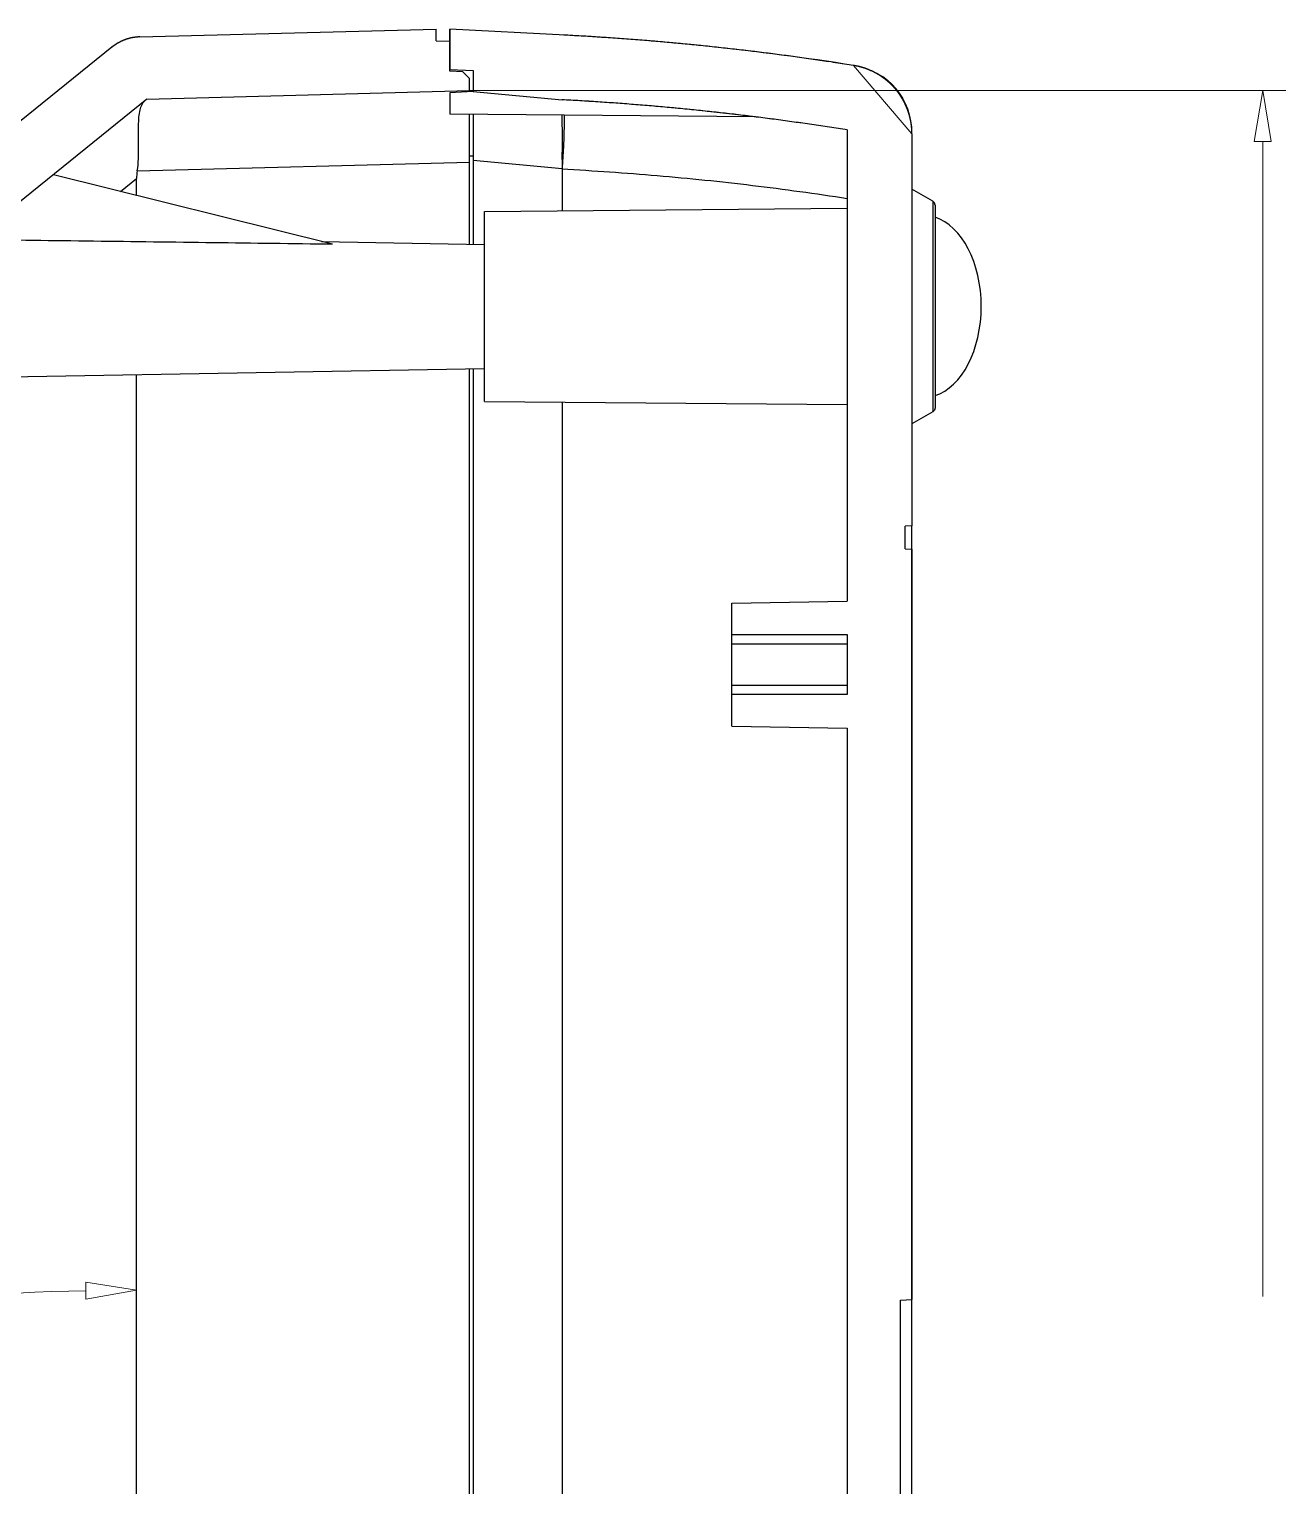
# Model space of a CAD drawing. Header units: inches. Extents: x -219 to 252, y -99 to 210.
# Drawn here: x -59.11 to -30.3, y 157.35 to 190.73 of the extents above; entities that cross this region are included whole.
import ezdxf

# ---------------------------------------------------------------- set-up
doc = ezdxf.new("R2010")
doc.units = ezdxf.units.IN
doc.header["$MEASUREMENT"] = 0
doc.layers.add('02___PRT_ALL_AXES', color=7, linetype='Continuous')

# ---------------------------------------------------------------- blocks, each defined once
blk = doc.blocks.new('block 71')
at = {"color": 3, "lineweight": 5, "true_color": 0x00ff00}
blk.add_lwpolyline([(-49.013, 189.316), (-30.302, 189.316)], dxfattribs=at)
blk = doc.blocks.new('block 73')
at = {"color": 3, "lineweight": 5, "true_color": 0x00ff00}
blk.add_lwpolyline([(-30.831, 188.151), (-30.831, 161.687)], dxfattribs=at)
blk = doc.blocks.new('block 76')
at = {"color": 3, "lineweight": 5, "true_color": 0x00ff00}
blk.add_lwpolyline([(-31.026, 188.151), (-30.831, 189.316)], dxfattribs=at)
blk = doc.blocks.new('block 77')
at = {"color": 3, "lineweight": 5, "true_color": 0x00ff00}
blk.add_lwpolyline([(-30.831, 189.316), (-30.637, 188.151)], dxfattribs=at)
blk = doc.blocks.new('block 78')
at = {"color": 3, "lineweight": 5, "true_color": 0x00ff00}
blk.add_lwpolyline([(-31.026, 188.151), (-30.637, 188.151)], dxfattribs=at)
blk = doc.blocks.new('block 75')
for name in ['block 76', 'block 77', 'block 78']:
    blk.add_blockref(name, (0, 0))
blk = doc.blocks.new('block 84')
at = {"lineweight": 0}
blk.add_lwpolyline([(-49.013, 189.316), (-49.013, 189.316)], dxfattribs=at)
blk = doc.blocks.new('block 70')
for name in ['block 71', 'block 84', 'block 75', 'block 73']:
    blk.add_blockref(name, (0, 0))
blk = doc.blocks.new('block 122')
at = {"color": 3, "lineweight": 5, "true_color": 0x00ff00}
blk.add_open_spline([(-57.808, 161.817), (-61.956, 161.733), (-66.083, 161.202), (-70.117, 160.234)], degree=3, dxfattribs=at)
blk = doc.blocks.new('block 124')
at = {"color": 3, "lineweight": 5, "true_color": 0x00ff00}
blk.add_lwpolyline([(-57.81, 162.011), (-56.644, 161.829)], dxfattribs=at)
blk = doc.blocks.new('block 125')
at = {"color": 3, "lineweight": 5, "true_color": 0x00ff00}
blk.add_lwpolyline([(-56.644, 161.829), (-57.807, 161.623)], dxfattribs=at)
blk = doc.blocks.new('block 126')
at = {"color": 3, "lineweight": 5, "true_color": 0x00ff00}
blk.add_lwpolyline([(-57.81, 162.011), (-57.807, 161.623)], dxfattribs=at)
blk = doc.blocks.new('block 123')
for name in ['block 124', 'block 126', 'block 125']:
    blk.add_blockref(name, (0, 0))
blk = doc.blocks.new('block 135')
at = {"lineweight": 0}
blk.add_lwpolyline([(-56.644, 182.813), (-56.644, 182.813)], dxfattribs=at)
blk = doc.blocks.new('block 121')
for name in ['block 135', 'block 123', 'block 122']:
    blk.add_blockref(name, (0, 0))
blk = doc.blocks.new('block 1103')
at = {"color": 7, "lineweight": 25, "true_color": 0xffffff}
blk.add_lwpolyline([(-38.872, 178.812), (-38.872, 161.616)], dxfattribs=at)
blk = doc.blocks.new('block 1104')
at = {"color": 7, "lineweight": 25, "true_color": 0xffffff}
blk.add_lwpolyline([(-39.137, 161.602), (-38.872, 161.616)], dxfattribs=at)
blk = doc.blocks.new('block 1105')
at = {"color": 7, "lineweight": 25, "true_color": 0xffffff}
blk.add_lwpolyline([(-39.137, 143.069), (-39.137, 161.602)], dxfattribs=at)
blk = doc.blocks.new('block 1128')
at = {"color": 7, "lineweight": 25, "true_color": 0xffffff}
blk.add_lwpolyline([(-40.355, 174.708), (-40.355, 129.963)], dxfattribs=at)
blk = doc.blocks.new('block 1129')
at = {"color": 7, "lineweight": 25, "true_color": 0xffffff}
blk.add_lwpolyline([(-43.003, 174.754), (-40.355, 174.708)], dxfattribs=at)
blk = doc.blocks.new('block 1130')
at = {"color": 7, "lineweight": 25, "true_color": 0xffffff}
blk.add_lwpolyline([(-43.003, 174.754), (-43.003, 175.476)], dxfattribs=at)
blk = doc.blocks.new('block 1131')
at = {"color": 7, "lineweight": 25, "true_color": 0xffffff}
blk.add_lwpolyline([(-40.355, 175.476), (-43.003, 175.476)], dxfattribs=at)
blk = doc.blocks.new('block 1132')
at = {"color": 7, "lineweight": 25, "true_color": 0xffffff}
blk.add_lwpolyline([(-40.355, 176.853), (-40.355, 175.476)], dxfattribs=at)
blk = doc.blocks.new('block 1133')
at = {"color": 7, "lineweight": 25, "true_color": 0xffffff}
blk.add_lwpolyline([(-43.003, 176.853), (-40.355, 176.853)], dxfattribs=at)
blk = doc.blocks.new('block 1134')
at = {"color": 7, "lineweight": 25, "true_color": 0xffffff}
blk.add_lwpolyline([(-43.003, 176.853), (-43.003, 177.574)], dxfattribs=at)
blk = doc.blocks.new('block 1135')
at = {"color": 7, "lineweight": 25, "true_color": 0xffffff}
blk.add_lwpolyline([(-43.003, 177.574), (-40.355, 177.62)], dxfattribs=at)
blk = doc.blocks.new('block 1136')
at = {"color": 7, "lineweight": 25, "true_color": 0xffffff}
blk.add_lwpolyline([(-40.355, 188.415), (-40.355, 177.62)], dxfattribs=at)
blk = doc.blocks.new('block 1137')
at = {"color": 7, "lineweight": 25, "true_color": 0xffffff}
blk.add_open_spline([(-40.355, 188.415), (-40.423, 188.426), (-40.49, 188.437), (-40.558, 188.447), (-40.626, 188.458), (-40.693, 188.468), (-40.761, 188.479), (-40.829, 188.489), (-40.896, 188.499), (-40.964, 188.509), (-41.032, 188.519), (-41.1, 188.529), (-41.167, 188.539), (-41.235, 188.549), (-41.303, 188.559), (-41.371, 188.569), (-41.439, 188.578), (-41.507, 188.588), (-41.574, 188.597), (-41.642, 188.607), (-41.71, 188.616), (-41.778, 188.626), (-41.846, 188.635), (-41.914, 188.644), (-41.982, 188.653), (-42.05, 188.662), (-42.118, 188.671), (-42.186, 188.68), (-42.253, 188.688), (-42.321, 188.697), (-42.389, 188.706), (-42.457, 188.714), (-42.525, 188.723), (-42.593, 188.731), (-42.661, 188.739), (-42.729, 188.747), (-42.798, 188.756), (-42.866, 188.764), (-42.934, 188.772), (-43.002, 188.78), (-43.07, 188.787), (-43.138, 188.795), (-43.206, 188.803), (-43.274, 188.811), (-43.342, 188.818), (-43.41, 188.826), (-43.478, 188.833), (-43.547, 188.84), (-43.615, 188.848), (-43.683, 188.855), (-43.751, 188.862), (-43.819, 188.869), (-43.887, 188.876), (-43.956, 188.883), (-44.024, 188.889), (-44.092, 188.896), (-44.16, 188.903), (-44.228, 188.909), (-44.297, 188.916), (-44.365, 188.922), (-44.433, 188.929), (-44.501, 188.935), (-44.57, 188.941), (-44.638, 188.947), (-44.706, 188.953), (-44.774, 188.959), (-44.843, 188.965), (-44.911, 188.971), (-44.979, 188.977), (-45.047, 188.982), (-45.116, 188.988), (-45.184, 188.993), (-45.252, 188.999), (-45.321, 189.004), (-45.389, 189.009), (-45.457, 189.015), (-45.526, 189.02), (-45.594, 189.025), (-45.662, 189.03), (-45.731, 189.035), (-45.799, 189.04), (-45.867, 189.044), (-45.936, 189.049), (-46.004, 189.054), (-46.072, 189.058), (-46.141, 189.063), (-46.209, 189.067), (-46.277, 189.071), (-46.346, 189.076), (-46.414, 189.08), (-46.482, 189.084), (-46.551, 189.088), (-46.619, 189.092), (-46.688, 189.095), (-46.756, 189.099), (-46.824, 189.103), (-46.893, 189.107)], degree=3, knots=[0, 0, 0, 0, 1, 1, 1, 2, 2, 2, 3, 3, 3, 4, 4, 4, 5, 5, 5, 6, 6, 6, 7, 7, 7, 8, 8, 8, 9, 9, 9, 10, 10, 10, 11, 11, 11, 12, 12, 12, 13, 13, 13, 14, 14, 14, 15, 15, 15, 16, 16, 16, 17, 17, 17, 18, 18, 18, 19, 19, 19, 20, 20, 20, 21, 21, 21, 22, 22, 22, 23, 23, 23, 24, 24, 24, 25, 25, 25, 26, 26, 26, 27, 27, 27, 28, 28, 28, 29, 29, 29, 30, 30, 30, 31, 31, 31, 32, 32, 32, 32], dxfattribs=at)
blk = doc.blocks.new('block 1138')
at = {"color": 7, "lineweight": 25, "true_color": 0xffffff}
blk.add_lwpolyline([(-48.933, 189.298), (-46.893, 189.107)], dxfattribs=at)
blk = doc.blocks.new('block 1139')
at = {"color": 7, "lineweight": 25, "true_color": 0xffffff}
blk.add_lwpolyline([(-48.933, 189.781), (-48.933, 189.298)], dxfattribs=at)
blk = doc.blocks.new('block 1140')
at = {"color": 7, "lineweight": 25, "true_color": 0xffffff}
blk.add_lwpolyline([(-49.463, 189.799), (-48.933, 189.781)], dxfattribs=at)
blk = doc.blocks.new('block 1141')
at = {"color": 7, "lineweight": 25, "true_color": 0xffffff}
blk.add_lwpolyline([(-49.463, 190.726), (-49.463, 189.799)], dxfattribs=at)
blk = doc.blocks.new('block 1142')
at = {"color": 7, "lineweight": 25, "true_color": 0xffffff}
blk.add_lwpolyline([(-46.815, 190.587), (-49.463, 190.726)], dxfattribs=at)
blk = doc.blocks.new('block 1143')
at = {"color": 7, "lineweight": 25, "true_color": 0xffffff}
blk.add_open_spline([(-40.213, 189.894), (-40.281, 189.905), (-40.349, 189.915), (-40.418, 189.926), (-40.486, 189.936), (-40.554, 189.947), (-40.623, 189.957), (-40.691, 189.968), (-40.759, 189.978), (-40.828, 189.988), (-40.896, 189.998), (-40.965, 190.008), (-41.033, 190.018), (-41.102, 190.028), (-41.17, 190.038), (-41.239, 190.048), (-41.307, 190.057), (-41.376, 190.067), (-41.444, 190.076), (-41.513, 190.086), (-41.581, 190.095), (-41.65, 190.104), (-41.718, 190.114), (-41.787, 190.123), (-41.856, 190.132), (-41.924, 190.141), (-41.993, 190.15), (-42.061, 190.158), (-42.13, 190.167), (-42.199, 190.176), (-42.267, 190.185), (-42.336, 190.193), (-42.405, 190.202), (-42.473, 190.21), (-42.542, 190.218), (-42.611, 190.227), (-42.68, 190.235), (-42.748, 190.243), (-42.817, 190.251), (-42.886, 190.259), (-42.954, 190.267), (-43.023, 190.274), (-43.092, 190.282), (-43.161, 190.29), (-43.23, 190.297), (-43.298, 190.305), (-43.367, 190.312), (-43.436, 190.32), (-43.505, 190.327), (-43.574, 190.334), (-43.642, 190.341), (-43.711, 190.348), (-43.78, 190.355), (-43.849, 190.362), (-43.918, 190.369), (-43.987, 190.376), (-44.056, 190.382), (-44.125, 190.389), (-44.193, 190.395), (-44.262, 190.402), (-44.331, 190.408), (-44.4, 190.414), (-44.469, 190.421), (-44.538, 190.427), (-44.607, 190.433), (-44.676, 190.439), (-44.745, 190.445), (-44.814, 190.451), (-44.883, 190.456), (-44.952, 190.462), (-45.021, 190.468), (-45.09, 190.473), (-45.159, 190.479), (-45.228, 190.484), (-45.297, 190.489), (-45.366, 190.495), (-45.435, 190.5), (-45.504, 190.505), (-45.573, 190.51), (-45.642, 190.515), (-45.711, 190.52), (-45.78, 190.524), (-45.849, 190.529), (-45.918, 190.534), (-45.987, 190.538), (-46.056, 190.543), (-46.125, 190.547), (-46.194, 190.552), (-46.263, 190.556), (-46.332, 190.56), (-46.401, 190.564), (-46.47, 190.568), (-46.539, 190.572), (-46.608, 190.576), (-46.677, 190.58), (-46.746, 190.584), (-46.815, 190.587)], degree=3, knots=[0, 0, 0, 0, 1, 1, 1, 2, 2, 2, 3, 3, 3, 4, 4, 4, 5, 5, 5, 6, 6, 6, 7, 7, 7, 8, 8, 8, 9, 9, 9, 10, 10, 10, 11, 11, 11, 12, 12, 12, 13, 13, 13, 14, 14, 14, 15, 15, 15, 16, 16, 16, 17, 17, 17, 18, 18, 18, 19, 19, 19, 20, 20, 20, 21, 21, 21, 22, 22, 22, 23, 23, 23, 24, 24, 24, 25, 25, 25, 26, 26, 26, 27, 27, 27, 28, 28, 28, 29, 29, 29, 30, 30, 30, 31, 31, 31, 32, 32, 32, 32], dxfattribs=at)
blk = doc.blocks.new('block 1144')
at = {"color": 7, "lineweight": 25, "true_color": 0xffffff}
blk.add_open_spline([(-38.872, 188.325), (-38.872, 188.33), (-38.872, 188.335), (-38.872, 188.341), (-38.872, 188.346), (-38.873, 188.352), (-38.873, 188.357), (-38.873, 188.362), (-38.873, 188.368), (-38.873, 188.373), (-38.873, 188.379), (-38.873, 188.384), (-38.874, 188.39), (-38.874, 188.395), (-38.874, 188.401), (-38.874, 188.406), (-38.875, 188.411), (-38.875, 188.417), (-38.875, 188.422), (-38.876, 188.428), (-38.876, 188.433), (-38.876, 188.439), (-38.877, 188.444), (-38.877, 188.45), (-38.878, 188.455), (-38.878, 188.461), (-38.879, 188.466), (-38.879, 188.472), (-38.88, 188.478), (-38.88, 188.483), (-38.881, 188.489), (-38.881, 188.494), (-38.882, 188.5), (-38.883, 188.505), (-38.883, 188.511), (-38.884, 188.516), (-38.885, 188.522), (-38.885, 188.527), (-38.886, 188.533), (-38.887, 188.539), (-38.888, 188.544), (-38.888, 188.55), (-38.889, 188.555), (-38.89, 188.561), (-38.891, 188.566), (-38.892, 188.572), (-38.893, 188.578), (-38.893, 188.583), (-38.894, 188.589), (-38.895, 188.594), (-38.896, 188.6), (-38.897, 188.606), (-38.898, 188.611), (-38.899, 188.617), (-38.9, 188.622), (-38.902, 188.628), (-38.903, 188.634), (-38.904, 188.639), (-38.905, 188.645), (-38.906, 188.65), (-38.907, 188.656), (-38.908, 188.662), (-38.91, 188.667), (-38.911, 188.673), (-38.912, 188.678), (-38.914, 188.684), (-38.915, 188.69), (-38.916, 188.695), (-38.918, 188.701), (-38.919, 188.706), (-38.92, 188.712), (-38.922, 188.718), (-38.923, 188.723), (-38.925, 188.729), (-38.926, 188.735), (-38.928, 188.74), (-38.929, 188.746), (-38.931, 188.751), (-38.932, 188.757), (-38.934, 188.763), (-38.935, 188.768), (-38.937, 188.774), (-38.939, 188.779), (-38.94, 188.785), (-38.942, 188.791), (-38.944, 188.796), (-38.946, 188.802), (-38.947, 188.807), (-38.949, 188.813), (-38.951, 188.819), (-38.953, 188.824), (-38.955, 188.83), (-38.957, 188.835), (-38.959, 188.841), (-38.96, 188.846), (-38.962, 188.852), (-38.964, 188.858), (-38.966, 188.863), (-38.968, 188.869), (-38.97, 188.874), (-38.972, 188.88), (-38.975, 188.885), (-38.977, 188.891), (-38.979, 188.896), (-38.981, 188.902), (-38.983, 188.907), (-38.985, 188.913), (-38.987, 188.919), (-38.99, 188.924), (-38.992, 188.93), (-38.994, 188.935), (-38.997, 188.941), (-38.999, 188.946), (-39.001, 188.952), (-39.004, 188.957), (-39.006, 188.962), (-39.008, 188.968), (-39.011, 188.973), (-39.013, 188.979), (-39.016, 188.984), (-39.018, 188.99), (-39.021, 188.995), (-39.023, 189.001), (-39.026, 189.006), (-39.028, 189.011), (-39.031, 189.017), (-39.034, 189.022), (-39.036, 189.028), (-39.039, 189.033), (-39.042, 189.038), (-39.044, 189.044), (-39.047, 189.049), (-39.05, 189.055), (-39.053, 189.06), (-39.055, 189.065), (-39.058, 189.071), (-39.061, 189.076), (-39.064, 189.081), (-39.067, 189.086), (-39.07, 189.092), (-39.073, 189.097), (-39.076, 189.102), (-39.079, 189.108), (-39.082, 189.113), (-39.085, 189.118), (-39.088, 189.123), (-39.091, 189.129), (-39.094, 189.134), (-39.097, 189.139), (-39.1, 189.144), (-39.103, 189.149), (-39.106, 189.155), (-39.11, 189.16), (-39.113, 189.165), (-39.116, 189.17), (-39.119, 189.175), (-39.122, 189.18), (-39.126, 189.185), (-39.129, 189.191), (-39.132, 189.196), (-39.136, 189.201), (-39.139, 189.206), (-39.142, 189.211), (-39.146, 189.216), (-39.149, 189.221), (-39.153, 189.226), (-39.156, 189.231), (-39.16, 189.236), (-39.163, 189.241), (-39.167, 189.246), (-39.17, 189.251), (-39.174, 189.256), (-39.177, 189.261), (-39.181, 189.266), (-39.185, 189.271), (-39.188, 189.275), (-39.192, 189.28), (-39.196, 189.285), (-39.199, 189.29), (-39.203, 189.295), (-39.207, 189.3), (-39.21, 189.305), (-39.214, 189.309), (-39.218, 189.314), (-39.222, 189.319), (-39.226, 189.324), (-39.23, 189.328), (-39.233, 189.333), (-39.237, 189.338), (-39.241, 189.342), (-39.245, 189.347), (-39.249, 189.352), (-39.253, 189.356), (-39.257, 189.361), (-39.261, 189.366), (-39.265, 189.37), (-39.269, 189.375), (-39.273, 189.379), (-39.277, 189.384), (-39.281, 189.389), (-39.285, 189.393), (-39.289, 189.398), (-39.294, 189.402), (-39.298, 189.407), (-39.302, 189.411), (-39.306, 189.416), (-39.31, 189.42), (-39.314, 189.424), (-39.319, 189.429), (-39.323, 189.433), (-39.327, 189.437), (-39.331, 189.442), (-39.336, 189.446), (-39.34, 189.45), (-39.344, 189.455), (-39.349, 189.459), (-39.353, 189.463), (-39.357, 189.468), (-39.362, 189.472), (-39.366, 189.476), (-39.371, 189.48), (-39.375, 189.484), (-39.38, 189.488), (-39.384, 189.493), (-39.389, 189.497), (-39.393, 189.501), (-39.398, 189.505), (-39.402, 189.509), (-39.407, 189.513), (-39.411, 189.517), (-39.416, 189.521), (-39.42, 189.525), (-39.425, 189.529), (-39.429, 189.533), (-39.434, 189.537), (-39.439, 189.541), (-39.443, 189.545), (-39.448, 189.548), (-39.453, 189.552), (-39.457, 189.556), (-39.462, 189.56), (-39.467, 189.564), (-39.472, 189.568), (-39.476, 189.571), (-39.481, 189.575), (-39.486, 189.579), (-39.491, 189.583), (-39.495, 189.586), (-39.5, 189.59), (-39.505, 189.593), (-39.51, 189.597), (-39.515, 189.601), (-39.52, 189.604), (-39.524, 189.608), (-39.529, 189.611), (-39.534, 189.615), (-39.539, 189.618), (-39.544, 189.622), (-39.549, 189.625), (-39.554, 189.629), (-39.559, 189.632), (-39.564, 189.636), (-39.569, 189.639), (-39.574, 189.642), (-39.579, 189.646), (-39.584, 189.649), (-39.589, 189.652), (-39.594, 189.656), (-39.599, 189.659), (-39.604, 189.662), (-39.609, 189.665), (-39.614, 189.668), (-39.619, 189.672), (-39.624, 189.675), (-39.629, 189.678), (-39.634, 189.681), (-39.639, 189.684), (-39.644, 189.687), (-39.649, 189.69), (-39.654, 189.693), (-39.659, 189.696), (-39.665, 189.699), (-39.67, 189.702), (-39.675, 189.705), (-39.68, 189.708), (-39.685, 189.711), (-39.69, 189.714), (-39.695, 189.717), (-39.701, 189.72), (-39.706, 189.722), (-39.711, 189.725), (-39.716, 189.728), (-39.721, 189.731), (-39.727, 189.733), (-39.732, 189.736), (-39.737, 189.739), (-39.742, 189.741), (-39.748, 189.744), (-39.753, 189.747), (-39.758, 189.749), (-39.763, 189.752), (-39.769, 189.754), (-39.774, 189.757), (-39.779, 189.76), (-39.784, 189.762), (-39.79, 189.765), (-39.795, 189.767), (-39.8, 189.769), (-39.806, 189.772), (-39.811, 189.774), (-39.816, 189.777), (-39.821, 189.779), (-39.827, 189.781), (-39.832, 189.784), (-39.837, 189.786), (-39.843, 189.788), (-39.848, 189.79), (-39.853, 189.793), (-39.859, 189.795), (-39.864, 189.797), (-39.869, 189.799), (-39.875, 189.801), (-39.88, 189.803), (-39.885, 189.805), (-39.891, 189.807), (-39.896, 189.81), (-39.902, 189.812), (-39.907, 189.814), (-39.912, 189.816), (-39.918, 189.817), (-39.923, 189.819), (-39.928, 189.821), (-39.934, 189.823), (-39.939, 189.825), (-39.945, 189.827), (-39.95, 189.829), (-39.955, 189.831), (-39.961, 189.832), (-39.966, 189.834), (-39.971, 189.836), (-39.977, 189.838), (-39.982, 189.839), (-39.988, 189.841), (-39.993, 189.843), (-39.998, 189.844), (-40.004, 189.846), (-40.009, 189.848), (-40.014, 189.849), (-40.02, 189.851), (-40.025, 189.852), (-40.031, 189.854), (-40.036, 189.855), (-40.041, 189.857), (-40.047, 189.858), (-40.052, 189.86), (-40.057, 189.861), (-40.063, 189.863), (-40.068, 189.864), (-40.074, 189.865), (-40.079, 189.867), (-40.084, 189.868), (-40.09, 189.869), (-40.095, 189.871), (-40.1, 189.872), (-40.106, 189.873), (-40.111, 189.874), (-40.117, 189.876), (-40.122, 189.877), (-40.127, 189.878), (-40.133, 189.879), (-40.138, 189.88), (-40.143, 189.881), (-40.149, 189.882), (-40.154, 189.883), (-40.159, 189.884), (-40.165, 189.885), (-40.17, 189.886), (-40.175, 189.887), (-40.181, 189.888), (-40.186, 189.889), (-40.191, 189.89), (-40.197, 189.891), (-40.202, 189.892), (-40.207, 189.893), (-40.213, 189.894)], degree=3, knots=[0, 0, 0, 0, 1, 1, 1, 2, 2, 2, 3, 3, 3, 4, 4, 4, 5, 5, 5, 6, 6, 6, 7, 7, 7, 8, 8, 8, 9, 9, 9, 10, 10, 10, 11, 11, 11, 12, 12, 12, 13, 13, 13, 14, 14, 14, 15, 15, 15, 16, 16, 16, 17, 17, 17, 18, 18, 18, 19, 19, 19, 20, 20, 20, 21, 21, 21, 22, 22, 22, 23, 23, 23, 24, 24, 24, 25, 25, 25, 26, 26, 26, 27, 27, 27, 28, 28, 28, 29, 29, 29, 30, 30, 30, 31, 31, 31, 32, 32, 32, 33, 33, 33, 34, 34, 34, 35, 35, 35, 36, 36, 36, 37, 37, 37, 38, 38, 38, 39, 39, 39, 40, 40, 40, 41, 41, 41, 42, 42, 42, 43, 43, 43, 44, 44, 44, 45, 45, 45, 46, 46, 46, 47, 47, 47, 48, 48, 48, 49, 49, 49, 50, 50, 50, 51, 51, 51, 52, 52, 52, 53, 53, 53, 54, 54, 54, 55, 55, 55, 56, 56, 56, 57, 57, 57, 58, 58, 58, 59, 59, 59, 60, 60, 60, 61, 61, 61, 62, 62, 62, 63, 63, 63, 64, 64, 64, 65, 65, 65, 66, 66, 66, 67, 67, 67, 68, 68, 68, 69, 69, 69, 70, 70, 70, 71, 71, 71, 72, 72, 72, 73, 73, 73, 74, 74, 74, 75, 75, 75, 76, 76, 76, 77, 77, 77, 78, 78, 78, 79, 79, 79, 80, 80, 80, 81, 81, 81, 82, 82, 82, 83, 83, 83, 84, 84, 84, 85, 85, 85, 86, 86, 86, 87, 87, 87, 88, 88, 88, 89, 89, 89, 90, 90, 90, 91, 91, 91, 92, 92, 92, 93, 93, 93, 94, 94, 94, 95, 95, 95, 96, 96, 96, 97, 97, 97, 98, 98, 98, 99, 99, 99, 100, 100, 100, 101, 101, 101, 102, 102, 102, 103, 103, 103, 104, 104, 104, 105, 105, 105, 106, 106, 106, 107, 107, 107, 108, 108, 108, 109, 109, 109, 110, 110, 110, 111, 111, 111, 112, 112, 112, 113, 113, 113, 114, 114, 114, 115, 115, 115, 116, 116, 116, 117, 117, 117, 118, 118, 118, 119, 119, 119, 120, 120, 120, 121, 121, 121, 122, 122, 122, 123, 123, 123, 124, 124, 124, 125, 125, 125, 126, 126, 126, 127, 127, 127, 128, 128, 128, 128], dxfattribs=at)
blk = doc.blocks.new('block 1145')
at = {"color": 7, "lineweight": 25, "true_color": 0xffffff}
blk.add_lwpolyline([(-38.872, 188.325), (-38.872, 179.341)], dxfattribs=at)
blk = doc.blocks.new('block 1146')
at = {"color": 7, "lineweight": 25, "true_color": 0xffffff}
blk.add_lwpolyline([(-38.872, 179.341), (-39.031, 179.333)], dxfattribs=at)
blk = doc.blocks.new('block 1147')
at = {"color": 7, "lineweight": 25, "true_color": 0xffffff}
blk.add_lwpolyline([(-39.031, 178.82), (-39.031, 179.333)], dxfattribs=at)
blk = doc.blocks.new('block 1148')
at = {"color": 7, "lineweight": 25, "true_color": 0xffffff}
blk.add_lwpolyline([(-39.031, 178.82), (-38.872, 178.812)], dxfattribs=at)
blk = doc.blocks.new('block 1149')
at = {"true_color": 0x000000}
h = blk.add_hatch(dxfattribs=at)
h.set_pattern_fill('AI_USER_DEFINED_HATCH', color=18, scale=10, angle=45, style=0, pattern_type=0)
h.set_pattern_definition([(45, (0, 0), (-7.07107, 7.07107), [])])
edge = h.paths.add_edge_path()
edge.add_spline(control_points=[(-38.872, 188.325), (-38.872, 189.143), (-39.404, 189.766), (-40.213, 189.894), (-40.213, 189.894), (-38.872, 188.325), (-38.872, 188.325), (-38.872, 188.325), (-38.872, 179.341), (-38.872, 179.341), (-38.872, 179.341), (-39.031, 179.333), (-39.031, 179.333), (-39.031, 179.333), (-39.031, 178.82), (-39.031, 178.82), (-39.031, 178.82), (-39.031, 179.333), (-39.031, 179.333), (-39.031, 179.333), (-39.031, 178.82), (-39.031, 178.82), (-39.031, 178.82), (-38.872, 178.812), (-38.872, 178.812), (-38.872, 178.812), (-38.872, 188.325), (-38.872, 188.325)], knot_values=[0, 0, 0, 0, 1, 1, 1, 2, 2, 2, 3, 3, 3, 4, 4, 4, 5, 5, 5, 6, 6, 6, 7, 7, 7, 8, 8, 8, 9, 9, 9, 9], degree=3, periodic=1)
at = {"lineweight": 0}
blk.add_open_spline([(-38.872, 188.325), (-38.872, 189.143), (-39.404, 189.766), (-40.213, 189.894), (-40.213, 189.894), (-38.872, 188.325), (-38.872, 188.325), (-38.872, 188.325), (-38.872, 179.341), (-38.872, 179.341), (-38.872, 179.341), (-39.031, 179.333), (-39.031, 179.333), (-39.031, 179.333), (-39.031, 178.82), (-39.031, 178.82), (-39.031, 178.82), (-39.031, 179.333), (-39.031, 179.333), (-39.031, 179.333), (-39.031, 178.82), (-39.031, 178.82), (-39.031, 178.82), (-38.872, 178.812), (-38.872, 178.812), (-38.872, 178.812), (-38.872, 188.325), (-38.872, 188.325)], degree=3, knots=[0, 0, 0, 0, 1, 1, 1, 2, 2, 2, 3, 3, 3, 4, 4, 4, 5, 5, 5, 6, 6, 6, 7, 7, 7, 8, 8, 8, 9, 9, 9, 9], dxfattribs=at)
blk = doc.blocks.new('block 1180')
at = {"color": 7, "lineweight": 25, "true_color": 0xffffff}
blk.add_lwpolyline([(-57.208, 190.313), (-75.991, 175.133)], dxfattribs=at)
blk = doc.blocks.new('block 1181')
at = {"color": 7, "lineweight": 25, "true_color": 0xffffff}
blk.add_open_spline([(-56.57, 190.548), (-56.574, 190.548), (-56.577, 190.548), (-56.581, 190.548), (-56.584, 190.548), (-56.588, 190.548), (-56.591, 190.547), (-56.595, 190.547), (-56.599, 190.547), (-56.602, 190.547), (-56.606, 190.547), (-56.609, 190.546), (-56.613, 190.546), (-56.616, 190.546), (-56.62, 190.546), (-56.623, 190.545), (-56.627, 190.545), (-56.631, 190.545), (-56.634, 190.545), (-56.638, 190.544), (-56.641, 190.544), (-56.645, 190.544), (-56.648, 190.543), (-56.652, 190.543), (-56.655, 190.543), (-56.659, 190.542), (-56.663, 190.542), (-56.666, 190.541), (-56.67, 190.541), (-56.673, 190.54), (-56.677, 190.54), (-56.68, 190.54), (-56.684, 190.539), (-56.688, 190.539), (-56.691, 190.538), (-56.695, 190.538), (-56.698, 190.537), (-56.702, 190.537), (-56.705, 190.536), (-56.709, 190.535), (-56.712, 190.535), (-56.716, 190.534), (-56.72, 190.534), (-56.723, 190.533), (-56.727, 190.532), (-56.73, 190.532), (-56.734, 190.531), (-56.737, 190.53), (-56.741, 190.53), (-56.744, 190.529), (-56.748, 190.528), (-56.752, 190.528), (-56.755, 190.527), (-56.759, 190.526), (-56.762, 190.525), (-56.766, 190.525), (-56.769, 190.524), (-56.773, 190.523), (-56.776, 190.522), (-56.78, 190.522), (-56.783, 190.521), (-56.787, 190.52), (-56.79, 190.519), (-56.794, 190.518), (-56.797, 190.517), (-56.801, 190.516), (-56.804, 190.516), (-56.808, 190.515), (-56.812, 190.514), (-56.815, 190.513), (-56.819, 190.512), (-56.822, 190.511), (-56.826, 190.51), (-56.829, 190.509), (-56.833, 190.508), (-56.836, 190.507), (-56.839, 190.506), (-56.843, 190.505), (-56.846, 190.504), (-56.85, 190.503), (-56.853, 190.502), (-56.857, 190.501), (-56.86, 190.5), (-56.864, 190.499), (-56.867, 190.497), (-56.871, 190.496), (-56.874, 190.495), (-56.878, 190.494), (-56.881, 190.493), (-56.885, 190.492), (-56.888, 190.491), (-56.891, 190.489), (-56.895, 190.488), (-56.898, 190.487), (-56.902, 190.486), (-56.905, 190.484), (-56.909, 190.483), (-56.912, 190.482), (-56.915, 190.481), (-56.919, 190.479), (-56.922, 190.478), (-56.926, 190.477), (-56.929, 190.475), (-56.932, 190.474), (-56.936, 190.473), (-56.939, 190.471), (-56.942, 190.47), (-56.946, 190.469), (-56.949, 190.467), (-56.953, 190.466), (-56.956, 190.465), (-56.959, 190.463), (-56.963, 190.462), (-56.966, 190.46), (-56.969, 190.459), (-56.973, 190.457), (-56.976, 190.456), (-56.979, 190.454), (-56.982, 190.453), (-56.986, 190.451), (-56.989, 190.45), (-56.992, 190.448), (-56.996, 190.447), (-56.999, 190.445), (-57.002, 190.444), (-57.005, 190.442), (-57.009, 190.44), (-57.012, 190.439), (-57.015, 190.437), (-57.018, 190.436), (-57.022, 190.434), (-57.025, 190.432), (-57.028, 190.431), (-57.031, 190.429), (-57.035, 190.427), (-57.038, 190.426), (-57.041, 190.424), (-57.044, 190.422), (-57.047, 190.42), (-57.051, 190.419), (-57.054, 190.417), (-57.057, 190.415), (-57.06, 190.413), (-57.063, 190.412), (-57.066, 190.41), (-57.069, 190.408), (-57.073, 190.406), (-57.076, 190.404), (-57.079, 190.403), (-57.082, 190.401), (-57.085, 190.399), (-57.088, 190.397), (-57.091, 190.395), (-57.094, 190.393), (-57.097, 190.392), (-57.1, 190.39), (-57.103, 190.388), (-57.107, 190.386), (-57.11, 190.384), (-57.113, 190.382), (-57.116, 190.38), (-57.119, 190.378), (-57.122, 190.376), (-57.125, 190.374), (-57.128, 190.372), (-57.131, 190.37), (-57.134, 190.368), (-57.137, 190.366), (-57.14, 190.364), (-57.143, 190.362), (-57.145, 190.36), (-57.148, 190.358), (-57.151, 190.356), (-57.154, 190.354), (-57.157, 190.352), (-57.16, 190.35), (-57.163, 190.348), (-57.166, 190.346), (-57.169, 190.344), (-57.172, 190.341), (-57.174, 190.339), (-57.177, 190.337), (-57.18, 190.335), (-57.183, 190.333), (-57.186, 190.331), (-57.189, 190.329), (-57.191, 190.326), (-57.194, 190.324), (-57.197, 190.322), (-57.2, 190.32), (-57.203, 190.318), (-57.205, 190.315), (-57.208, 190.313)], degree=3, knots=[0, 0, 0, 0, 1, 1, 1, 2, 2, 2, 3, 3, 3, 4, 4, 4, 5, 5, 5, 6, 6, 6, 7, 7, 7, 8, 8, 8, 9, 9, 9, 10, 10, 10, 11, 11, 11, 12, 12, 12, 13, 13, 13, 14, 14, 14, 15, 15, 15, 16, 16, 16, 17, 17, 17, 18, 18, 18, 19, 19, 19, 20, 20, 20, 21, 21, 21, 22, 22, 22, 23, 23, 23, 24, 24, 24, 25, 25, 25, 26, 26, 26, 27, 27, 27, 28, 28, 28, 29, 29, 29, 30, 30, 30, 31, 31, 31, 32, 32, 32, 33, 33, 33, 34, 34, 34, 35, 35, 35, 36, 36, 36, 37, 37, 37, 38, 38, 38, 39, 39, 39, 40, 40, 40, 41, 41, 41, 42, 42, 42, 43, 43, 43, 44, 44, 44, 45, 45, 45, 46, 46, 46, 47, 47, 47, 48, 48, 48, 49, 49, 49, 50, 50, 50, 51, 51, 51, 52, 52, 52, 53, 53, 53, 54, 54, 54, 55, 55, 55, 56, 56, 56, 57, 57, 57, 58, 58, 58, 59, 59, 59, 60, 60, 60, 61, 61, 61, 62, 62, 62, 63, 63, 63, 64, 64, 64, 64], dxfattribs=at)
blk = doc.blocks.new('block 1182')
at = {"color": 7, "lineweight": 25, "true_color": 0xffffff}
blk.add_lwpolyline([(-56.57, 190.548), (-49.78, 190.726)], dxfattribs=at)
blk = doc.blocks.new('block 1183')
at = {"color": 7, "lineweight": 25, "true_color": 0xffffff}
blk.add_lwpolyline([(-49.78, 190.461), (-49.78, 190.726)], dxfattribs=at)
blk = doc.blocks.new('block 1184')
at = {"color": 7, "lineweight": 25, "true_color": 0xffffff}
blk.add_lwpolyline([(-49.78, 190.461), (-49.463, 190.45)], dxfattribs=at)
blk = doc.blocks.new('block 1185')
at = {"color": 7, "lineweight": 25, "true_color": 0xffffff}
blk.add_lwpolyline([(-49.463, 189.761), (-49.463, 190.45)], dxfattribs=at)
blk = doc.blocks.new('block 1186')
at = {"color": 7, "lineweight": 25, "true_color": 0xffffff}
blk.add_lwpolyline([(-49.166, 189.751), (-49.463, 189.761)], dxfattribs=at)
blk = doc.blocks.new('block 1187')
at = {"color": 7, "lineweight": 25, "true_color": 0xffffff}
blk.add_lwpolyline([(-49.013, 189.592), (-49.166, 189.751)], dxfattribs=at)
blk = doc.blocks.new('block 1188')
at = {"color": 7, "lineweight": 25, "true_color": 0xffffff}
blk.add_lwpolyline([(-49.013, 189.316), (-49.013, 189.592)], dxfattribs=at)
blk = doc.blocks.new('block 1189')
at = {"color": 7, "lineweight": 25, "true_color": 0xffffff}
blk.add_lwpolyline([(-56.407, 189.122), (-49.013, 189.316)], dxfattribs=at)
blk = doc.blocks.new('block 1190')
at = {"color": 7, "lineweight": 25, "true_color": 0xffffff}
blk.add_lwpolyline([(-56.407, 189.122), (-74.507, 174.494)], dxfattribs=at)
blk = doc.blocks.new('block 1737')
at = {"color": 7, "lineweight": 25, "true_color": 0xffffff}
blk.add_lwpolyline([(-57.208, 190.313), (-75.991, 175.133)], dxfattribs=at)
blk = doc.blocks.new('block 1739')
at = {"color": 7, "lineweight": 25, "true_color": 0xffffff}
blk.add_lwpolyline([(-56.407, 189.122), (-74.507, 174.494)], dxfattribs=at)
blk = doc.blocks.new('block 1741')
at = {"color": 7, "lineweight": 25, "true_color": 0xffffff}
blk.add_lwpolyline([(-57.009, 187.005), (-56.644, 187.3)], dxfattribs=at)
blk = doc.blocks.new('block 1757')
at = {"color": 7, "lineweight": 25, "true_color": 0xffffff}
blk.add_lwpolyline([(-38.396, 181.958), (-38.872, 181.683)], dxfattribs=at)
blk = doc.blocks.new('block 1768')
at = {"color": 7, "lineweight": 25, "true_color": 0xffffff}
blk.add_lwpolyline([(-38.357, 181.997), (-38.396, 181.958)], dxfattribs=at)
blk = doc.blocks.new('block 1793')
at = {"color": 7, "lineweight": 25, "true_color": 0xffffff}
blk.add_lwpolyline([(-56.644, 121.859), (-56.644, 182.813)], dxfattribs=at)
blk = doc.blocks.new('block 1794')
at = {"color": 7, "lineweight": 25, "true_color": 0xffffff}
blk.add_lwpolyline([(-56.644, 186.914), (-56.644, 187.3)], dxfattribs=at)
blk = doc.blocks.new('block 1803')
at = {"color": 7, "lineweight": 25, "true_color": 0xffffff}
blk.add_lwpolyline([(-39.137, 161.602), (-38.872, 161.616)], dxfattribs=at)
blk = doc.blocks.new('block 1805')
at = {"color": 7, "lineweight": 25, "true_color": 0xffffff}
blk.add_lwpolyline([(-49.78, 190.461), (-49.78, 190.726)], dxfattribs=at)
blk = doc.blocks.new('block 1806')
at = {"color": 7, "lineweight": 25, "true_color": 0xffffff}
blk.add_lwpolyline([(-49.463, 189.27), (-49.463, 188.777)], dxfattribs=at)
blk = doc.blocks.new('block 1811')
at = {"color": 7, "lineweight": 25, "true_color": 0xffffff}
blk.add_lwpolyline([(-49.463, 189.761), (-49.463, 190.726)], dxfattribs=at)
blk = doc.blocks.new('block 1816')
at = {"color": 7, "lineweight": 25, "true_color": 0xffffff}
blk.add_lwpolyline([(-49.013, 154.132), (-49.013, 182.946)], dxfattribs=at)
blk = doc.blocks.new('block 1817')
at = {"color": 7, "lineweight": 25, "true_color": 0xffffff}
blk.add_lwpolyline([(-49.013, 185.798), (-49.013, 188.773)], dxfattribs=at)
blk = doc.blocks.new('block 1818')
at = {"color": 7, "lineweight": 25, "true_color": 0xffffff}
blk.add_lwpolyline([(-49.013, 189.298), (-49.013, 189.592)], dxfattribs=at)
blk = doc.blocks.new('block 1819')
at = {"color": 7, "lineweight": 25, "true_color": 0xffffff}
blk.add_lwpolyline([(-48.933, 189.781), (-48.933, 189.298)], dxfattribs=at)
blk = doc.blocks.new('block 1820')
at = {"color": 7, "lineweight": 25, "true_color": 0xffffff}
blk.add_lwpolyline([(-48.933, 188.772), (-48.933, 185.796)], dxfattribs=at)
blk = doc.blocks.new('block 1821')
at = {"color": 7, "lineweight": 25, "true_color": 0xffffff}
blk.add_lwpolyline([(-48.933, 182.947), (-48.933, 154.133)], dxfattribs=at)
blk = doc.blocks.new('block 1827')
at = {"color": 7, "lineweight": 25, "true_color": 0xffffff}
blk.add_lwpolyline([(-48.668, 182.194), (-48.668, 186.549)], dxfattribs=at)
blk = doc.blocks.new('block 1831')
at = {"color": 7, "lineweight": 25, "true_color": 0xffffff}
blk.add_lwpolyline([(-46.893, 187.523), (-46.893, 186.565)], dxfattribs=at)
blk = doc.blocks.new('block 1832')
at = {"color": 7, "lineweight": 25, "true_color": 0xffffff}
blk.add_lwpolyline([(-46.893, 182.178), (-46.893, 154.15)], dxfattribs=at)
blk = doc.blocks.new('block 1833')
at = {"color": 7, "lineweight": 25, "true_color": 0xffffff}
blk.add_lwpolyline([(-38.343, 182.05), (-38.357, 181.997)], dxfattribs=at)
blk = doc.blocks.new('block 1838')
at = {"color": 7, "lineweight": 25, "true_color": 0xffffff}
blk.add_lwpolyline([(-43.003, 174.754), (-43.003, 177.574)], dxfattribs=at)
blk = doc.blocks.new('block 1843')
at = {"color": 7, "lineweight": 25, "true_color": 0xffffff}
blk.add_lwpolyline([(-40.355, 188.415), (-40.355, 177.62)], dxfattribs=at)
blk = doc.blocks.new('block 1844')
at = {"color": 7, "lineweight": 25, "true_color": 0xffffff}
blk.add_lwpolyline([(-40.355, 176.853), (-40.355, 175.476)], dxfattribs=at)
blk = doc.blocks.new('block 1845')
at = {"color": 7, "lineweight": 25, "true_color": 0xffffff}
blk.add_lwpolyline([(-40.355, 174.708), (-40.355, 129.963)], dxfattribs=at)
blk = doc.blocks.new('block 1848')
at = {"color": 7, "lineweight": 25, "true_color": 0xffffff}
blk.add_lwpolyline([(-39.137, 143.069), (-39.137, 161.602)], dxfattribs=at)
blk = doc.blocks.new('block 1850')
at = {"color": 7, "lineweight": 25, "true_color": 0xffffff}
blk.add_lwpolyline([(-39.031, 178.82), (-39.031, 179.333)], dxfattribs=at)
blk = doc.blocks.new('block 1853')
at = {"color": 7, "lineweight": 25, "true_color": 0xffffff}
blk.add_lwpolyline([(-38.872, 188.325), (-38.872, 179.341)], dxfattribs=at)
blk = doc.blocks.new('block 1855')
at = {"color": 7, "lineweight": 25, "true_color": 0xffffff}
blk.add_lwpolyline([(-38.872, 125.334), (-38.872, 179.337)], dxfattribs=at)
blk = doc.blocks.new('block 1856')
at = {"color": 7, "lineweight": 25, "true_color": 0xffffff}
blk.add_lwpolyline([(-38.396, 186.785), (-38.396, 181.958)], dxfattribs=at)
blk = doc.blocks.new('block 1858')
at = {"color": 7, "lineweight": 25, "true_color": 0xffffff}
blk.add_lwpolyline([(-38.343, 186.693), (-38.343, 182.05)], dxfattribs=at)
blk = doc.blocks.new('block 1862')
at = {"color": 7, "lineweight": 25, "true_color": 0xffffff}
blk.add_lwpolyline([(-40.355, 175.476), (-43.003, 175.476)], dxfattribs=at)
blk = doc.blocks.new('block 1863')
at = {"color": 7, "lineweight": 25, "true_color": 0xffffff}
blk.add_lwpolyline([(-40.355, 175.688), (-43.003, 175.688)], dxfattribs=at)
blk = doc.blocks.new('block 1864')
at = {"color": 7, "lineweight": 25, "true_color": 0xffffff}
blk.add_lwpolyline([(-43.003, 174.754), (-40.355, 174.708)], dxfattribs=at)
blk = doc.blocks.new('block 1865')
at = {"color": 7, "lineweight": 25, "true_color": 0xffffff}
blk.add_lwpolyline([(-38.872, 179.341), (-39.031, 179.333)], dxfattribs=at)
blk = doc.blocks.new('block 1866')
at = {"color": 7, "lineweight": 25, "true_color": 0xffffff}
blk.add_lwpolyline([(-43.003, 177.574), (-40.355, 177.62)], dxfattribs=at)
blk = doc.blocks.new('block 1867')
at = {"color": 7, "lineweight": 25, "true_color": 0xffffff}
blk.add_lwpolyline([(-43.003, 176.641), (-40.355, 176.641)], dxfattribs=at)
blk = doc.blocks.new('block 1868')
at = {"color": 7, "lineweight": 25, "true_color": 0xffffff}
blk.add_lwpolyline([(-43.003, 176.853), (-40.355, 176.853)], dxfattribs=at)
blk = doc.blocks.new('block 1870')
at = {"color": 7, "lineweight": 25, "true_color": 0xffffff}
blk.add_lwpolyline([(-48.668, 182.194), (-40.355, 182.121)], dxfattribs=at)
blk = doc.blocks.new('block 1871')
at = {"color": 7, "lineweight": 25, "true_color": 0xffffff}
blk.add_lwpolyline([(-39.031, 178.82), (-38.872, 178.812)], dxfattribs=at)
blk = doc.blocks.new('block 1872')
at = {"color": 7, "lineweight": 25, "true_color": 0xffffff}
blk.add_lwpolyline([(-38.343, 186.693), (-38.357, 186.746)], dxfattribs=at)
blk = doc.blocks.new('block 1873')
at = {"color": 7, "lineweight": 25, "true_color": 0xffffff}
blk.add_lwpolyline([(-64.375, 182.678), (-48.668, 182.952)], dxfattribs=at)
blk = doc.blocks.new('block 1875')
at = {"color": 7, "lineweight": 25, "true_color": 0xffffff}
blk.add_lwpolyline([(-56.628, 187.476), (-49.013, 187.675)], dxfattribs=at)
blk = doc.blocks.new('block 1876')
at = {"color": 7, "lineweight": 25, "true_color": 0xffffff}
blk.add_lwpolyline([(-48.668, 186.55), (-40.355, 186.622)], dxfattribs=at)
blk = doc.blocks.new('block 1877')
at = {"color": 7, "lineweight": 25, "true_color": 0xffffff}
blk.add_lwpolyline([(-52.405, 185.857), (-48.668, 185.792)], dxfattribs=at)
blk = doc.blocks.new('block 1878')
at = {"color": 7, "lineweight": 25, "true_color": 0xffffff}
blk.add_lwpolyline([(-49.013, 187.826), (-48.933, 187.823)], dxfattribs=at)
blk = doc.blocks.new('block 1879')
at = {"color": 7, "lineweight": 25, "true_color": 0xffffff}
blk.add_lwpolyline([(-52.157, 185.795), (-58.551, 187.389)], dxfattribs=at)
blk = doc.blocks.new('block 1880')
at = {"color": 7, "lineweight": 25, "true_color": 0xffffff}
blk.add_lwpolyline([(-49.013, 189.592), (-49.166, 189.751)], dxfattribs=at)
blk = doc.blocks.new('block 1881')
at = {"color": 7, "lineweight": 25, "true_color": 0xffffff}
blk.add_lwpolyline([(-48.933, 189.298), (-49.463, 189.27)], dxfattribs=at)
blk = doc.blocks.new('block 1882')
at = {"color": 7, "lineweight": 25, "true_color": 0xffffff}
blk.add_lwpolyline([(-56.407, 189.122), (-49.013, 189.316)], dxfattribs=at)
blk = doc.blocks.new('block 1883')
at = {"color": 7, "lineweight": 25, "true_color": 0xffffff}
blk.add_lwpolyline([(-56.57, 190.548), (-49.78, 190.726)], dxfattribs=at)
blk = doc.blocks.new('block 1884')
at = {"color": 7, "lineweight": 25, "true_color": 0xffffff}
blk.add_lwpolyline([(-42.473, 188.716), (-49.463, 188.777)], dxfattribs=at)
blk = doc.blocks.new('block 1885')
at = {"color": 7, "lineweight": 25, "true_color": 0xffffff}
blk.add_lwpolyline([(-49.166, 189.751), (-49.463, 189.761)], dxfattribs=at)
blk = doc.blocks.new('block 1886')
at = {"color": 7, "lineweight": 25, "true_color": 0xffffff}
blk.add_lwpolyline([(-49.463, 189.799), (-48.933, 189.781)], dxfattribs=at)
blk = doc.blocks.new('block 1887')
at = {"color": 7, "lineweight": 25, "true_color": 0xffffff}
blk.add_lwpolyline([(-49.78, 190.461), (-49.463, 190.45)], dxfattribs=at)
blk = doc.blocks.new('block 1888')
at = {"color": 7, "lineweight": 25, "true_color": 0xffffff}
blk.add_lwpolyline([(-46.815, 190.587), (-49.463, 190.726)], dxfattribs=at)
blk = doc.blocks.new('block 1889')
at = {"color": 7, "lineweight": 25, "true_color": 0xffffff}
blk.add_lwpolyline([(-48.933, 189.298), (-46.893, 189.107)], dxfattribs=at)
blk = doc.blocks.new('block 1890')
at = {"color": 7, "lineweight": 25, "true_color": 0xffffff}
blk.add_lwpolyline([(-46.893, 187.523), (-48.933, 187.717)], dxfattribs=at)
blk = doc.blocks.new('block 1893')
at = {"color": 7, "lineweight": 25, "true_color": 0xffffff}
blk.add_lwpolyline([(-38.396, 186.785), (-38.872, 187.06)], dxfattribs=at)
blk = doc.blocks.new('block 1894')
at = {"color": 7, "lineweight": 25, "true_color": 0xffffff}
blk.add_lwpolyline([(-38.357, 186.746), (-38.396, 186.785)], dxfattribs=at)
blk = doc.blocks.new('block 2574')
at = {"color": 7, "lineweight": 25, "true_color": 0xffffff}
blk.add_open_spline([(-40.213, 189.894), (-42.412, 190.242), (-44.627, 190.474), (-46.85, 190.589)], degree=3, dxfattribs=at)
blk = doc.blocks.new('block 2576')
at = {"color": 7, "lineweight": 25, "true_color": 0xffffff}
blk.add_open_spline([(-40.355, 188.415), (-42.52, 188.761), (-44.703, 188.992), (-46.893, 189.107)], degree=3, dxfattribs=at)
blk = doc.blocks.new('block 2581')
at = {"color": 7, "lineweight": 25, "true_color": 0xffffff}
blk.add_open_spline([(-38.872, 188.325), (-38.872, 189.106), (-39.441, 189.772), (-40.213, 189.894)], degree=3, dxfattribs=at)
blk = doc.blocks.new('block 2584')
at = {"color": 7, "lineweight": 25, "true_color": 0xffffff}
blk.add_open_spline([(-56.57, 190.548), (-56.803, 190.542), (-57.027, 190.459), (-57.208, 190.313)], degree=3, dxfattribs=at)
blk = doc.blocks.new('block 2890')
at = {"color": 7, "lineweight": 25, "true_color": 0xffffff}
blk.add_open_spline([(-46.898, 188.755), (-46.905, 188.652), (-46.897, 188.548), (-46.893, 188.445), (-46.887, 188.298), (-46.891, 188.152), (-46.893, 188.006), (-46.894, 187.845), (-46.893, 187.684), (-46.893, 187.522)], degree=3, knots=[0, 0, 0, 0, 1, 1, 1, 2, 2, 2, 3, 3, 3, 3], dxfattribs=at)
blk = doc.blocks.new('block 2891')
at = {"color": 7, "lineweight": 25, "true_color": 0xffffff}
blk.add_open_spline([(-46.893, 187.521), (-46.165, 187.484), (-45.437, 187.434), (-44.71, 187.371), (-43.982, 187.309), (-43.255, 187.234), (-42.529, 187.146), (-41.803, 187.059), (-41.078, 186.959), (-40.355, 186.846)], degree=3, knots=[0, 0, 0, 0, 1, 1, 1, 2, 2, 2, 3, 3, 3, 3], dxfattribs=at)
blk = doc.blocks.new('block 2892')
at = {"color": 7, "lineweight": 25, "true_color": 0xffffff}
blk.add_open_spline([(-46.844, 188.754), (-46.84, 188.653), (-46.843, 188.552), (-46.846, 188.451), (-46.85, 188.304), (-46.855, 188.157), (-46.862, 188.01), (-46.87, 187.848), (-46.881, 187.685), (-46.893, 187.522)], degree=3, knots=[0, 0, 0, 0, 1, 1, 1, 2, 2, 2, 3, 3, 3, 3], dxfattribs=at)
blk = doc.blocks.new('block 2896')
at = {"color": 7, "lineweight": 25, "true_color": 0xffffff}
blk.add_open_spline([(-56.628, 187.476), (-56.613, 187.567), (-56.605, 187.66), (-56.601, 187.754), (-56.597, 187.844), (-56.597, 187.935), (-56.598, 188.025), (-56.598, 188.11), (-56.6, 188.195), (-56.601, 188.28), (-56.602, 188.357), (-56.602, 188.434), (-56.6, 188.511), (-56.598, 188.578), (-56.595, 188.645), (-56.589, 188.712), (-56.583, 188.767), (-56.575, 188.823), (-56.562, 188.877)], degree=3, knots=[0, 0, 0, 0, 1, 1, 1, 2, 2, 2, 3, 3, 3, 4, 4, 4, 5, 5, 5, 6, 6, 6, 6], dxfattribs=at)
blk = doc.blocks.new('block 2897')
at = {"color": 7, "lineweight": 25, "true_color": 0xffffff}
blk.add_open_spline([(-56.562, 188.877), (-56.552, 188.92), (-56.539, 188.962), (-56.518, 189.002), (-56.502, 189.033), (-56.482, 189.062), (-56.455, 189.084)], degree=3, knots=[0, 0, 0, 0, 1, 1, 1, 2, 2, 2, 2], dxfattribs=at)
blk = doc.blocks.new('block 2902')
at = {"color": 7, "lineweight": 25, "true_color": 0xffffff}
blk.add_open_spline([(-52.157, 185.795), (-53.066, 185.807), (-53.976, 185.819), (-54.885, 185.83), (-55.8, 185.842), (-56.716, 185.854), (-57.631, 185.865), (-58.552, 185.877), (-59.473, 185.888), (-60.395, 185.9)], degree=3, knots=[0, 0, 0, 0, 1, 1, 1, 2, 2, 2, 3, 3, 3, 3], dxfattribs=at)
blk = doc.blocks.new('block 2994')
at = {"color": 7, "lineweight": 25, "true_color": 0xffffff}
blk.add_open_spline([(-56.628, 187.476), (-56.638, 187.413), (-56.644, 187.355), (-56.644, 187.3)], degree=3, dxfattribs=at)
blk = doc.blocks.new('block 4413')
at = {"layer": '02___PRT_ALL_AXES', "color": 7, "lineweight": 25, "true_color": 0xffffff}
blk.add_open_spline([(-38.343, 182.327), (-37.726, 182.525), (-37.284, 183.38), (-37.284, 184.372)], degree=3, dxfattribs=at)
blk = doc.blocks.new('block 4414')
at = {"layer": '02___PRT_ALL_AXES', "color": 7, "lineweight": 25, "true_color": 0xffffff}
blk.add_open_spline([(-37.284, 184.372), (-37.284, 185.363), (-37.726, 186.218), (-38.343, 186.417)], degree=3, dxfattribs=at)

msp = doc.modelspace()

# ---------------------------------------------------------------- block references
for name in ['block 1182', 'block 1883', 'block 1183', 'block 1805', 'block 1141', 'block 1142', 'block 1811', 'block 1888', 'block 1180', 'block 1737', 'block 1181', 'block 2584', 'block 1184', 'block 1887', 'block 1185', 'block 2574', 'block 1143', 'block 1140', 'block 1886', 'block 1186', 'block 1885', 'block 1187', 'block 1880', 'block 1139', 'block 1819', 'block 1144', 'block 1149', 'block 2581', 'block 1189', 'block 1882', 'block 1881', 'block 1806', 'block 1188', 'block 1818', 'block 70', 'block 1138', 'block 1889', 'block 1190', 'block 1739', 'block 2897', 'block 1137', 'block 2576', 'block 2896', 'block 1884', 'block 1817', 'block 1820', 'block 2890', 'block 2892', 'block 1136', 'block 1843', 'block 1145', 'block 1853', 'block 1875', 'block 1878', 'block 1890', 'block 1879', 'block 1741', 'block 2994', 'block 1794', 'block 1831', 'block 2891', 'block 1893', 'block 1876', 'block 1856', 'block 1894', 'block 1872', 'block 1858', 'block 1827', 'block 2902', 'block 1877', 'block 1873', 'block 1816', 'block 1821', 'block 121', 'block 1793', 'block 1870', 'block 1832', 'block 1757', 'block 1768', 'block 1833', 'block 1146', 'block 1865', 'block 1147', 'block 1850', 'block 1855', 'block 1148', 'block 1871', 'block 1103', 'block 1135', 'block 1866', 'block 1134', 'block 1838', 'block 1133', 'block 1868', 'block 1867', 'block 1132', 'block 1844', 'block 1863', 'block 1130', 'block 1131', 'block 1862', 'block 1129', 'block 1864', 'block 1128', 'block 1845', 'block 1104', 'block 1803', 'block 1105', 'block 1848']:
    msp.add_blockref(name, (0, 0))
at = {"layer": '02___PRT_ALL_AXES'}
for name in ['block 4414', 'block 4413']:
    msp.add_blockref(name, (0, 0), dxfattribs=at)

doc.saveas('drawing.dxf')
